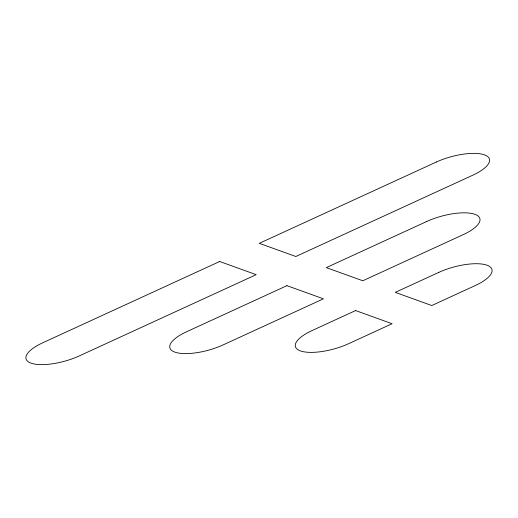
<?xml version="1.0" encoding="UTF-8"?>
<svg xmlns="http://www.w3.org/2000/svg" width="518" height="518" viewBox="0 0 518 518"><rect width="100%" height="100%" fill="white"/><g stroke="black" fill="none" stroke-linecap="round" stroke-linejoin="round"><path stroke-width="0.78" d="M219.69 261.506L42.754 342.78A36.221 12.387 -15.2 0 0 31.002 363.137A36.221 12.387 -15.2 0 0 79.235 355.944L256.177 274.669L219.69 261.506M436.266 162.056L259.324 243.331L295.81 256.494L472.753 175.22A36.221 12.387 -15.2 0 0 484.498 154.863A36.221 12.387 -15.2 0 0 436.266 162.056M286.946 285.658L186.584 331.76A36.221 12.387 -15.2 0 0 174.831 352.117A36.221 12.387 -15.2 0 0 223.064 344.923L323.426 298.821L286.946 285.658M426.677 221.51L326.314 267.612L362.794 280.775L463.157 234.673A36.221 12.387 -15.2 0 0 474.909 214.316A36.221 12.387 -15.2 0 0 426.677 221.51M355.601 310.56L312.121 330.536A36.221 12.387 -15.2 0 0 300.369 350.893A36.221 12.387 -15.2 0 0 348.601 343.699L392.087 323.724L355.601 310.56M438.765 272.397L395.279 292.366L431.759 305.529L475.246 285.554A36.221 12.387 -15.2 0 0 486.998 265.203A36.221 12.387 -15.2 0 0 438.765 272.397"/></g></svg>
